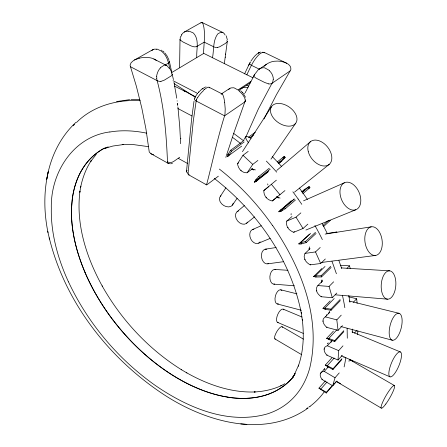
<?xml version="1.0" encoding="UTF-8"?>
<svg xmlns="http://www.w3.org/2000/svg" width="447" height="447" viewBox="0 0 447 447"><rect width="100%" height="100%" fill="white"/><g stroke="black" fill="none" stroke-linecap="round" stroke-linejoin="round"><path stroke-width="0.67" d="M347.297 338.228L347.146 329.584A206.559 127.049 50.8 0 0 347.084 328.327M179.582 67.419L180.018 39.476M332.048 340.709L327.377 345.782A11.885 7.705 41.8 0 0 326.383 346.129C322.896 347.431 324.002 351.845 325.947 354.018A11.918 7.767 41.9 0 0 326.852 355.175L338.038 360.047L342.335 355.236M352.275 332.73L352.281 329.07M322.086 281.336L322.108 280.057M309.369 246.85L309.458 249.409M196.769 57.361C196.278 49.6 199.513 40.057 193.763 33.458A8.152 6.509 78.8 0 0 193.059 32.832L189.226 31.201A12.952 10.348 78.6 0 0 188.478 31.117M273.156 79.521L272.899 81.388A6.152 5.09 75.7 0 1 271.977 83.332L258.344 109.007L245.47 137.877M291.081 214.862L291.153 213.599M338.038 360.047L338.658 350.627L342.983 345.833M203.469 53.539L204.408 39.107A14.181 2.503 -88.3 0 0 203.871 27.289L203.413 25.261A23.311 4.107 -88.4 0 0 202.301 22.763L201.452 22.4L184.27 32.033M357.6 334.423L357.885 330.914M156.785 76.7L156.741 78.616M321.823 280.034L321.583 282.565M249.677 63.407L250.493 62.161M227.294 41.532L224.349 63.502M186.522 171.302L191.567 119.36L194.02 101.229M189.277 174.816A5.314 2.034 -58 0 1 188.181 174.403L188.07 173.956A3.867 1.481 -58.2 0 1 188.081 173.375L193.26 121.182L196.16 101A4.146 2.291 8.2 0 1 194.384 98.865M212.465 57.808C214.085 50.064 212.699 41.063 217.527 34.251A8.096 4.442 -79 0 1 218.075 33.67L220.857 32.268A12.862 7.063 -79 0 1 221.371 32.229M329.378 312.425L329.551 311.19M225.26 57.389L225.305 57.082M225.696 54.305L225.741 53.998M331.065 342.346L331.244 341.162M325.422 365.322L332.914 369.568L333.06 368.691L341.944 358.701M180.141 38.146L180.515 36.581M194.434 98.871L195.082 97.804M47.036 177.716C43.694 195.814 44.309 214.543 48.002 232.541M47.913 173.33C52.048 154.12 61.418 135.748 75.973 122.349M332.685 385.811L335.01 377.754L324.265 371.401A11.616 7.314 41.5 0 0 323.175 371.507C319.605 371.742 319.549 376.05 321.315 378.296A11.661 7.375 41.6 0 0 322.041 379.469L332.685 385.811L336.904 380.973M172.19 74.565L171.179 75.878A22.976 12.203 6.6 0 1 170.782 76.18L164.373 80.119L160.903 81.399M328.696 313.509L328.992 312.33M250.979 138.224L247.258 136.519L245.66 136.855L246.101 139.118L248.566 142.895M186.544 171.179L187.086 170.229M243.973 140.492L230.624 150.253L227.819 154.712L227.35 156.467A0.827 0.576 54.4 0 0 227.316 156.64L241.676 146.124M326.466 392.231L319.136 388.208A0.754 0.469 41.9 0 0 318.974 388.158A0.57 0.352 41.9 0 0 319.102 388.331L326.243 393.019L326.466 392.231L332.205 385.655M227.277 41.638L225.489 43.381L219.812 46.706A21.635 10.907 8.2 0 1 219.354 46.924L217.253 47.511M352.331 361.645L352.633 360.64M181.214 35.771L181.108 36.106A5.99 4.805 74.9 0 0 181.013 36.447M225.852 157.394L226.372 155.712M327.685 367.73L328.02 366.646M226.545 155.148L233.775 133.139L244.833 101.944L224.584 115.829C217.482 138.453 212.454 162.322 206.564 184.862L188.483 174.727M196.596 99.379L197.362 97.792M181.331 35.442L181.778 34.525M254.628 181.974L255.315 180.37L258.763 176.504L269.334 168.167M194.942 97.362L197.39 93.591M244.559 73.9L249.75 63.077M246.789 74.845C250.298 67.737 253.315 59.976 259.215 54.417A8.197 2.302 -52.9 0 1 259.858 53.864L262.456 52.316A13.008 3.621 -52.7 0 1 262.847 52.204M244.453 93.725L244.615 93.389M264.026 118.88L276.408 94.736L290.533 70.229A4.219 3.453 -25.1 0 0 290.908 69.151C291.271 65.452 287.348 63.262 284.337 62.267M245.168 92.814L253.605 76.431M248.459 65.648L249.862 62.859M200.927 23.021L201.452 22.4M253.846 75.996L254.566 74.683M254.751 74.342L258.187 69.821L266.557 64.223M244.107 141.984L231.591 151.159L228.78 155.612L227.512 156.618A0.62 0.43 54.4 0 1 227.4 156.69M243.889 139.609L245.66 136.855M242.453 151.662L271.34 106.894M252.639 168.513L247.152 172.754A12.561 8.906 53.6 0 1 245.906 172.738C241.805 172.514 238.692 169 237.81 165.172A12.566 8.929 53.2 0 1 237.502 163.742L242.989 155.288L248.186 151.399M220.276 196.412L225.925 187.779M247.152 172.754L252.756 164.39L257.902 160.439M250.84 61.211C253.404 57.596 256.165 53.411 260.635 52.048M232.429 205.156L237.066 198.334M270.971 159.126L295.696 123.26A14.678 9.488 34.1 0 0 282.677 103.972A14.678 9.488 34.1 0 0 272.776 117.108A14.678 9.488 34.1 0 0 295.696 123.26M292.209 377.966L294.942 374.089L292.584 377.519L295.065 373.346L294.506 374.318L298.63 365.11L298.289 366.143C303.614 351.213 304.167 334.999 302.25 319.387L302.368 320.192L301.233 312.671L301.351 313.431C290.88 259.523 257.221 211.761 214.264 178.414M228.512 89.579L230.736 87.93L233.524 87.763A8.554 4.995 47 0 1 234.362 87.981L238.519 90.255A13.578 7.862 46.8 0 1 239.274 90.847M291.025 200.949L278.967 211.604A0.62 0.436 49.4 0 0 278.883 211.727M302.764 193.763L309.939 187.628L309.179 186.561L304.742 189.265L303.681 190.545A0.598 0.441 49.4 0 0 303.597 190.668M96.295 154.276L90.652 161.551L91.255 160.585C85.969 168.648 82.544 177.817 80.644 187.237L80.829 186.175L79.795 192.232L79.974 191.193C75.677 224.344 86.511 257.612 102.402 286.359L102.156 285.929C121.243 319.801 148.549 349.236 181.611 369.814L181.169 369.552L186.93 372.96M333.54 384.124L333.875 383.744M326.243 393.019L336.3 381.481M198.44 92.367L201.636 89.288L204.894 87.266M198.244 92.59L198.792 91.959M335.01 377.754L339.251 372.921M350.224 360.411L350.811 359.746M320.946 388.912L327.042 382.001M320.728 389.7L321.069 389.315M318.934 388.164L325.377 380.889M332.914 369.568L341.793 359.578M343.81 357.304L344.145 356.924M322.041 379.469L322.348 379.129M254.645 182.197A0.827 0.587 52.1 0 0 254.773 182.13L256.232 181.348L259.685 177.487L270.251 169.139M324.265 371.401L328.539 366.629M325.444 365.171L327.293 365.73L334.177 358.075M320.231 373.726L324.813 368.63M327.154 366.607L327.5 366.222M282.778 158.065L284.309 156.366L285.203 157.322L281.711 161.177L278.615 163.63M331.791 357.891L325.243 365.149A0.581 0.369 42 0 1 325.444 365.188M354.477 333.093L356.846 330.462M326.852 355.175L327.165 354.834M326.757 338.306A0.793 0.52 42.5 0 0 326.936 338.418L328.802 339.491L334.758 341.586L334.725 340.586L343.799 330.696M334.758 341.586L343.827 331.696M324.058 349.174L324.371 348.839M326.774 338.25A0.592 0.391 42.5 0 1 326.93 338.273L328.768 338.491L336.837 329.791M328.802 339.491L329.16 339.105M329.825 312.207L325.36 316.873A12.114 8.085 42.5 0 0 324.5 317.459C321.471 319.817 323.377 324.064 325.617 326.243A12.142 8.141 42.7 0 0 326.684 327.327L338.066 330.394L342.463 325.645M326.74 338.273L333.423 331.087M338.066 330.394L336.814 319.873L341.245 315.152M353.32 302.301L356.656 298.747L348.861 296.853M326.684 327.327L327.003 326.992M322.924 321.292L323.248 320.957M330.149 300.904L322.941 308.329A0.805 0.542 43.5 0 0 323.153 308.447L325.092 309.235L331.037 310.291L340.34 300.585M331.037 310.291L330.808 309.195L340.122 299.501M322.98 308.296A0.603 0.408 43.5 0 1 323.12 308.29L324.863 308.145L334.205 298.507M325.092 309.235L325.455 308.86M322.471 281.012L317.884 285.566A12.298 8.432 43.8 0 0 317.202 286.387C314.906 289.611 317.286 293.634 319.946 295.769A12.32 8.476 44 0 0 321.147 296.741L332.305 297.696L336.826 293.048M321.147 296.741L321.471 296.411M206.844 184.84L218.376 176.179M317.884 285.566L329.076 286.421L333.641 281.817M347.001 268.34L349.493 265.825L350.252 268.608M316.493 290.924L316.817 290.595M321.806 268.546L313.654 276.497A0.816 0.564 45 0 0 313.878 276.587L315.822 277.028L321.522 276.916L331.098 267.468M313.805 276.402L315.398 275.888L321.097 275.765L330.685 266.328M315.822 277.028L316.197 276.665M73.152 125.752L74.615 124.316M76.566 122.411C93.043 105.922 117.332 99.284 140.196 100.687M315.398 275.888L325.008 266.501M310.095 248.677L305.033 253.404A12.438 8.711 45.6 0 0 304.563 254.444C303.133 258.232 305.782 262.087 308.916 264.048A12.455 8.744 45.9 0 0 310.207 264.847L320.683 263.495L325.343 258.986M310.207 264.847L310.548 264.523M305.033 253.404L315.498 251.924L320.208 247.47M335.921 232.613L336.563 232.004L336.876 232.714M304.793 259.523L305.128 259.204M299.11 243.933L300.982 243.978L306.173 242.604L316.063 233.485M323.499 226.623L330.07 220.567L329.852 220.142M298.909 243.822A0.615 0.43 47 0 1 299.021 243.76L300.367 242.838L305.558 241.453L315.459 232.345M322.907 225.495L327.668 221.114M328.031 220.779L328.394 220.444M298.892 243.883L309.553 234.122M300.367 242.838L310.654 233.418M300.982 243.978L301.747 243.274M291.986 216.538L286.762 221.092A12.527 8.901 47.9 0 0 286.544 222.321C285.985 226.383 288.818 230.116 292.405 231.714A12.538 8.918 48.3 0 0 293.746 232.284L303.032 228.478L307.854 224.143M293.746 232.284L294.439 231.663M287.751 227.741L288.103 227.434M286.762 221.092L295.998 217.158L300.87 212.878M276.754 170.452L310.564 141.593M280.012 210.325L284.443 207.659L294.679 198.926M302.379 192.361L309.179 186.561M278.928 211.805A0.827 0.587 49.5 0 0 279.09 211.777L280.794 211.414L281.593 210.733M282.387 210.056L282.783 209.716M280.794 211.414L285.231 208.755L295.456 200.01M301.736 191.824L304.742 189.265M278.883 211.783L280.079 210.766M280.476 210.425L280.872 210.09M281.269 209.749L292.595 200.1M293.361 199.446L293.746 199.116M302.099 191.998L303.597 190.724M179.694 157.271L173.615 161.512A23.736 14.131 6.6 0 1 173 161.853L170.899 162.568A3.744 2.252 7.2 0 1 167.541 161.831M237.122 211.677L244.364 205.581M284.946 190.59L272.329 200.943A12.572 8.979 51 0 1 271.005 200.642C267.066 199.625 264.093 195.998 263.859 191.936A12.572 8.979 50.6 0 1 263.814 190.578L276.386 180.169M204.296 89.506L207.43 87.383A8.644 2.648 -52 0 1 207.961 87.193L209.095 87.26L222.148 93.943M272.329 200.943L277.308 196.809M266.021 197.457L266.378 197.161M246.649 223.26L254.522 216.868M263.814 190.578L268.837 186.5M294.551 192.126L329.238 164.367M256.232 181.348L267.976 172.05M255.315 180.37L257.366 178.75M278.19 162.864L285.203 157.322M255.002 181.856L254.589 182.18A0.62 0.436 52 0 1 254.645 181.99M255.41 181.532L268.725 171.005M278.526 163.25L280.068 162.026M277.285 161.903L284.309 156.366M240.821 170.519L241.196 170.234M237.502 163.742L238.62 162.898M202.139 88.919L202.888 88.361M227.819 154.712L228.663 154.092M248.465 137.207L255.315 132.2M249.823 137.793L253.052 135.424M253.455 135.134L253.857 134.838M308.195 407.966C264.719 439.071 205.581 421.789 164.502 395.008C107.314 357.572 62.077 298.691 47.723 231.211M271.977 83.338L290.064 70.939M239.24 90.149L250.678 82.516M238.285 89.791L250.873 81.41M221.248 94.01L229.87 88.338M306.519 408.552L307.698 407.809M308.877 407.061L310.062 406.317M308.268 188.645L309.939 187.628M171.424 72.727L203.782 53.377L253.036 77.823M259.405 68.922L261.763 67.91L263.875 67.743A8.353 7.074 76.9 0 1 264.78 67.894L268.776 70.095A13.265 11.242 76.6 0 1 269.429 70.71M165.155 65.022L168.497 63.066A4.001 2.101 7 0 0 169.307 61.194M197.155 46.292L204.234 42.147L213.716 46.801A3.85 1.956 8.6 0 0 217.27 47.533M153.243 49.438L133.547 60.513L131.111 62.709L130.183 64.888A4.302 3.721 -7.5 0 0 130.261 66.016L136.391 86.332L141.794 107.978L145.923 128.892L149.259 152.053L150.885 153.667L168.228 163.378M281.711 161.177L280.258 161.976A0.799 0.587 52.3 0 1 280.124 162.037M284.862 383.705L280.8 385.845L281.828 385.392C273.195 389.477 263.708 391.527 254.192 391.997L255.22 391.941C230.959 392.93 207.307 384.459 186.438 372.669M134.435 59.987L139.19 58.211M171.765 163.507L172.464 163.194M303.547 200.832L344.397 182.778M252.393 229.574L261.26 225.724M103.855 148.75L108.269 146.895M107.626 147.164L104.414 148.505L112.879 146.04L123.294 144.577L122.187 144.632L133.418 144.588L148.398 146.644M258.64 243.162L270.122 238.413M305.927 230.021L355.695 209.799A14.656 9.476 67.1 0 0 355.482 186.639A14.656 9.476 67.1 0 0 339.955 192.02A14.656 9.476 67.1 0 0 355.695 209.799M169.894 163.362L169.447 163.518A5.263 2.581 -64.8 0 1 167.821 162.987L167.603 162.49A3.833 1.883 -64.5 0 1 167.502 161.853C166.323 134.586 164.228 107.107 157.143 80.644L130.546 66.765M240.128 88.797L240.447 88.674M241.073 88.433L241.38 88.316M241.671 88.204L243.799 87.45A2.241 1.849 -20 0 1 244.235 87.388L247.973 87.478M205.452 87.081L206.05 86.902M329.098 220.84L330.07 220.567M170.609 163.825L171.302 163.669M109.845 131.932C73.045 136.62 50.287 173.162 51.327 208.403A161.373 97.843 50.4 0 0 68.475 281.873M116.505 101.564L129.608 99.67M326.813 233.541L336.563 232.004M325.125 234.094L371.194 226.836M265.222 249.18L276.14 247.526M267.781 263.831L283.51 261.691M321.421 262.484L375.223 255.483A14.477 8.594 81.8 0 0 380.146 233.429A14.477 8.594 81.8 0 0 365.26 234.429A14.477 8.594 81.8 0 0 375.223 255.483M130.96 99.541L139.81 99.312M180.594 138.374L180.912 138.38M340.474 265.3L349.493 265.825M341.346 267.915L389.633 270.832A14.209 7.297 -86 0 1 394.271 292.724A14.209 7.297 -86 0 1 381.688 291.438A14.209 7.297 -86 0 1 389.633 270.832M274.911 269.452L287.957 270.301M273.832 284.163L294.411 285.778M240.799 423.901L246.861 424.376M335.233 294.824L387.594 299.177M255.371 169.905L251.734 168.893M268.748 83.907L264.691 82.488L256.31 78.27A22.356 11.656 10.4 0 1 255.762 77.951L254.052 76.588A3.989 2.101 10.1 0 1 254.622 74.71M324.863 308.145L330.808 309.195M153.662 154.64L153.276 154.556A9.18 7.364 -9.5 0 1 151.835 154.12L150.885 153.667M280.068 198.082L276.721 196.786M349.252 301.043L399.065 313.313A13.874 5.705 -75.9 0 1 398.73 334.736A13.874 5.705 -75.9 0 1 389.175 332.238A13.874 5.705 -75.9 0 1 399.065 313.313M280.828 289.818L296.92 293.847M277.302 303.971L301.373 310.274M325.36 316.873L336.814 319.873M340.804 326.522L392.382 340.24M253.924 170.011L251.549 169.173M328.768 338.491L334.725 340.586M352.163 331.937L400.445 351.979A13.483 3.962 -67.4 0 1 395.606 372.15A13.483 3.962 -67.4 0 1 389.477 369.032A13.483 3.962 -67.4 0 1 400.445 351.979M283.23 309.162L301.881 316.973M277.604 322.404L303.25 333.389M327.377 345.782L338.658 350.627M341.329 355.812L389.996 376.838M174.503 86.131L183.974 90.83A5.364 4.492 -13 0 1 184.382 91.127L184.751 91.652M278.632 198.015L276.464 196.993M169 68.112L167.111 65.838L164.809 65.1A8.538 5.079 -78.2 0 0 164.144 65.212L161.032 67.268A13.561 8.074 -78.1 0 0 160.49 67.871M201.82 22.378L222.969 32.553M263.853 52.243L286.695 63.25M251.443 65.318L259.5 69.268M246.811 85.204L248.677 86.142M153.891 59.015L166.575 65.502M327.293 365.73L333.06 368.691M173.017 80.7L197.669 93.457M183.365 90.462L195.669 96.859M196.16 101L224.584 115.829L224.757 115.287A4.554 0.928 -88.9 0 0 224.97 114.253L225.21 109.012L224.651 102.234M177.94 108.537L191.97 115.974M178.347 158.378L187.422 163.412M349.604 359.634L394.304 385.476M281.984 326.662L303.429 339.128M274.871 338.899L301.596 354.644M336.859 381.509L340.463 383.643M336.211 381.414L381.257 408.1M161.412 50.12L161.725 50.31M209.095 87.26L209.643 87.891M174.229 83.69L195.233 97.206M206.564 184.862L206.346 184.656A9.454 1.782 -89.8 0 1 206.061 184.114M233.77 133.469L243.263 140.559M162.641 50.902L164.071 52.109M240.648 90.702L242.755 92.786L242.263 92.255M168.759 60.624L169.262 61.194M242.989 155.288L252.756 164.39M230.624 150.253L231.591 151.159M258.763 176.504L259.685 177.487M164.915 53.02L167.005 55.886L168.877 59.769M271.346 184.248L279.962 194.736M242.917 92.965L245.504 97.217M284.443 207.659L285.231 208.755M298.121 199.021L301.798 204.324M180.197 40.029L182.935 41.951L190.847 45.812A21.64 10.912 8.2 0 0 191.439 46.063L193.925 46.795A3.867 1.972 7.9 0 0 197.105 46.27M272.592 225.495C300.708 266.524 321.812 318.063 309.67 368.317A161.825 98.413 50.1 0 1 267.312 413.911C228.138 425.103 187.405 407.53 155.422 385.543C118.17 359.265 87.819 323.175 68.503 281.873M307.413 199.451L303.764 194.182A190.796 119.723 50.6 0 0 299.317 188.042M295.998 217.158L303.032 228.478M169.894 68.704L171.369 71.632M305.558 241.453L306.173 242.604M226.271 35.883L227.316 39.722M315.498 251.924L320.683 263.495M321.097 275.765L321.522 276.916M338.899 260.517L341.659 268.491M336.407 273.754L333.11 264.4A198.881 122.97 50.7 0 0 331.97 261.428M329.076 286.421L332.305 297.696M172.179 74.202L173.419 79.611M169.402 61.546L171.777 72.42M169.81 68.704C168.564 62.541 167.1 55.73 161.937 51.55A8.359 4.571 50.1 0 0 161.138 50.947L157.305 49.176A13.259 7.202 49.8 0 0 156.629 49.03M267.692 183.913L267.915 184.969M49.159 237.882L49.433 239.145M173.989 82.321L176.761 98.206M177.124 100.799L177.168 101.139M177.509 103.715L177.671 104.995M177.465 103.369L177.705 105.291M177.906 106.911L179.722 126.317L180.649 143.716M356.656 298.747L357.131 303.312M309.067 248.169L309.112 249.46M293.601 376.514A149.242 92.099 50.2 0 1 269.647 393.746M269.647 393.746A150.321 92.808 50.3 0 1 251.359 397.986A150.851 93.132 50.3 0 1 231.39 397.69M227.914 397.21A150.287 92.764 50.3 0 0 251.354 397.986A150.868 93.155 50.3 0 0 269.63 393.757M227.897 397.154A148.806 91.797 50.2 0 1 161.428 367.669A149.231 92.088 50.2 0 1 112.817 319.828A150.974 93.294 50.2 0 1 98.374 298.456A150.98 93.3 50.2 0 1 86.634 276.101M112.817 319.834A150.376 92.875 50.2 0 1 98.379 298.456A150.388 92.892 50.2 0 1 84.952 272.29M84.997 272.29A148.817 91.814 50.2 0 1 71.967 202.145A149.253 92.116 50.2 0 1 92.177 156.942A150.745 93.01 50.2 0 1 104.302 148.22M104.643 148.041A150.22 92.685 50.2 0 0 92.177 156.942A147.46 90.981 50.3 0 0 81.063 171.318A150.633 92.993 50.2 0 0 72.313 198.731L71.486 209.012A148.957 91.909 50.2 0 0 86.668 276.101M232.39 137.279A176.61 110.649 50.6 0 1 240.52 143.504M324.416 391.622A173.028 107.487 49.8 0 1 310.05 406.312M271.921 83.31A3.973 2.106 10.5 0 1 268.748 83.935M251.477 65.29A3.917 2.028 9.9 0 1 249.627 63.401M262.613 52.629A10.275 2.866 -52.9 0 1 264.512 52.869M269.396 70.766A10.482 8.884 76.7 0 1 273.374 79.532M264.026 66.368A14.421 11.862 -23.8 0 1 274.134 61.261L277.632 61.083A23.736 19.417 -23.1 0 1 284.326 62.273M196.138 101.022A6.381 2.229 -52 0 1 196.568 99.396M245.425 99.882A4.107 2.252 9.7 0 1 244.777 101.916M244.839 101.95A6.303 3.906 46 0 0 245.202 100.346L244.956 98.748A10.734 6.252 46.8 0 0 239.156 91.166M188.114 173.347A3.777 2.302 8.1 0 1 186.477 171.296M203.653 90.065A13.717 4.168 -51.8 0 1 204.301 89.501M197.54 97.753A10.851 3.325 -51.9 0 1 203.547 90.579M221.136 94.093A15.421 3.095 -88.9 0 1 222.952 95.038L223.601 96.887A25.378 5.079 -89 0 1 224.651 102.24M160.914 81.421A4.073 2.201 6.8 0 1 157.188 80.622M157.154 80.633A6.303 3.548 -77.2 0 1 156.757 78.605M171.38 73.107A4.068 2.179 7.1 0 1 172.246 74.571M156.539 76.705A10.722 6.381 -78.1 0 1 160.479 67.838M151.902 50.684A10.477 5.699 50 0 1 156.729 49.377M156.489 60.602A14.667 12.622 -9.2 0 0 150.186 57.786L146.582 57.395A24.166 20.646 -8.9 0 0 139.196 58.222M180.147 40.029A3.816 1.939 7.6 0 1 180.432 38.649M226.83 40.543A3.783 1.911 8.8 0 1 227.344 41.537M181.739 34.48A10.225 8.163 78.6 0 1 188.472 31.251M221.36 32.346A10.152 5.571 -79 0 1 225.148 35.117M293.483 376.642A149.002 91.965 50.2 0 1 269.591 393.706M231.356 397.618A148.98 91.914 50.2 0 1 112.84 319.784M219.354 169.067A163.049 99.497 50.4 0 1 272.519 225.534M109.878 132.021A163.082 99.541 50.4 0 1 146.817 133.2M233.211 203.167A7.487 5.375 33.9 0 1 223.723 205.514A7.487 5.375 33.9 0 1 220.98 195.713M247.627 222.07A7.498 5.504 50.5 0 1 237.614 220.98A7.498 5.504 50.5 0 1 238.486 210.945M260.148 241.849A7.482 5.375 67.1 0 1 250.784 239.005A7.482 5.375 67.1 0 1 253.93 229.182M268.703 263.484A7.443 5.018 81.8 0 1 261.501 257.142A7.443 5.018 81.8 0 1 266.758 249.219M274.737 284.074A7.375 4.464 -86 0 1 269.893 276.442A7.375 4.464 -86 0 1 275.81 269.686M278.481 303.887A7.292 3.76 -75.7 0 1 275.386 296.009A7.292 3.76 -75.7 0 1 281.856 290.427M326.533 315.8A13.281 6.202 -75.8 0 1 326.556 314.621M278.218 322.499A7.197 2.945 -67.2 0 1 277.855 314.235A7.197 2.945 -67.2 0 1 283.906 309.855M327.936 343.899A13.008 4.621 -67.3 0 1 328.132 342.815M327.617 343.827A7.415 2.665 -67.3 0 1 327.377 343.682M275.542 339.01A7.085 2.067 -59.8 0 1 276.894 331.49A7.085 2.067 -59.8 0 1 282.47 327.472M324.053 369.596A12.712 2.961 -59.9 0 1 324.354 368.725M299.11 243.922A0.821 0.576 47.1 0 1 298.937 243.911M313.688 276.453A0.609 0.419 45 0 1 313.816 276.419M325.422 365.316A0.777 0.497 42 0 1 325.254 365.182M272.201 156.517A190.796 119.723 50.6 0 1 281.683 166.569M322.17 223.679A197.641 123.35 50.7 0 1 327.238 233.423M348.772 295.651A205.274 127.451 50.9 0 1 349.945 302.278M349.465 359.187A210.28 130.245 51 0 1 348.99 361.366M266.328 161.082A191.998 119.36 50.6 0 1 276.721 172.156M292.874 191.819A191.998 119.36 50.6 0 1 298.138 199.01M314.889 225.45A198.881 122.97 50.7 0 1 322.348 239.592M342.413 295.255A206.559 127.049 50.8 0 1 344.844 307.687M345.849 357.46A211.593 129.831 51 0 1 344.112 366.92M48.22 171.838L46.734 179.169L48.22 171.838M259.489 52.433L258.338 53.031L259.489 52.433M308.29 151.695A14.723 9.8 50.7 0 0 328.523 164.887A14.723 9.8 50.7 0 0 322.656 142.537A14.723 9.8 50.7 0 0 308.29 151.695M385.811 404.021A13.069 2.185 -60 0 0 394.494 385.605A13.069 2.185 -60 0 0 383.263 400.87A13.069 2.185 -60 0 0 385.811 404.021"/></g></svg>
